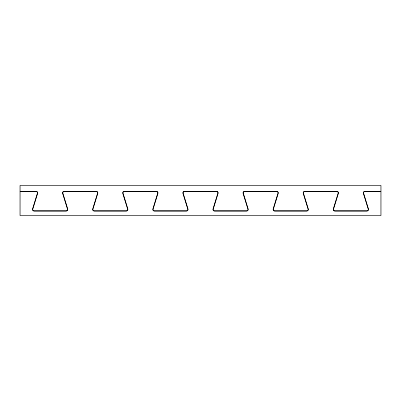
<?xml version="1.0" encoding="UTF-8"?>
<svg xmlns="http://www.w3.org/2000/svg" width="401" height="401" viewBox="0 0 401 401"><rect width="100%" height="100%" fill="white"/><g stroke="black" fill="none" stroke-linecap="round" stroke-linejoin="round"><path stroke-width="0.6" d="M37.423 193.327L32.606 208.981A1.579 1.579 0 0 0 34.115 211.026L66.135 211.026A1.579 1.579 0 0 0 67.644 208.981L62.827 193.327A1.429 1.429 0 0 1 64.19 191.477L96.21 191.477A1.429 1.429 0 0 1 97.573 193.327L92.756 208.981A1.579 1.579 0 0 0 94.265 211.026L126.285 211.026A1.579 1.579 0 0 0 127.794 208.981L122.977 193.327A1.429 1.429 0 0 1 124.34 191.477L156.36 191.477A1.429 1.429 0 0 1 157.723 193.327L152.906 208.981A1.579 1.579 0 0 0 154.415 211.026L186.435 211.026A1.579 1.579 0 0 0 187.944 208.981L183.127 193.327A1.429 1.429 0 0 1 184.49 191.477L216.51 191.477A1.429 1.429 0 0 1 217.873 193.327L213.056 208.981A1.579 1.579 0 0 0 214.565 211.026L246.585 211.026A1.579 1.579 0 0 0 248.094 208.981L243.277 193.327A1.429 1.429 0 0 1 244.64 191.477L276.66 191.477A1.429 1.429 0 0 1 278.023 193.327L273.206 208.981A1.579 1.579 0 0 0 274.715 211.026L306.735 211.026A1.579 1.579 0 0 0 308.244 208.981L303.427 193.327A1.429 1.429 0 0 1 304.79 191.477L336.81 191.477A1.429 1.429 0 0 1 338.173 193.327L333.356 208.981A1.579 1.579 0 0 0 334.865 211.026L366.885 211.026A1.579 1.579 0 0 0 368.394 208.981L363.577 193.327A1.429 1.429 0 0 1 364.94 191.477L380.95 191.477L380.95 215.537L20.05 215.537L20.05 191.477L36.06 191.477A1.429 1.429 0 0 1 37.423 193.327M37.569 193.372L32.752 209.026A1.429 1.429 0 0 0 34.115 210.876L66.135 210.876A1.429 1.429 0 0 0 67.498 209.026L62.681 193.372A1.579 1.579 0 0 1 64.19 191.327L96.21 191.327A1.579 1.579 0 0 1 97.719 193.372L92.902 209.026A1.429 1.429 0 0 0 94.265 210.876L126.285 210.876A1.429 1.429 0 0 0 127.648 209.026L122.831 193.372A1.579 1.579 0 0 1 124.34 191.327L156.36 191.327A1.579 1.579 0 0 1 157.869 193.372L153.052 209.026A1.429 1.429 0 0 0 154.415 210.876L186.435 210.876A1.429 1.429 0 0 0 187.798 209.026L182.981 193.372A1.579 1.579 0 0 1 184.49 191.327L216.51 191.327A1.579 1.579 0 0 1 218.019 193.372L213.202 209.026A1.429 1.429 0 0 0 214.565 210.876L246.585 210.876A1.429 1.429 0 0 0 247.948 209.026L243.131 193.372A1.579 1.579 0 0 1 244.64 191.327L276.66 191.327A1.579 1.579 0 0 1 278.169 193.372L273.352 209.026A1.429 1.429 0 0 0 274.715 210.876L306.735 210.876A1.429 1.429 0 0 0 308.098 209.026L303.281 193.372A1.579 1.579 0 0 1 304.79 191.327L336.81 191.327A1.579 1.579 0 0 1 338.319 193.372L333.502 209.026A1.429 1.429 0 0 0 334.865 210.876L366.885 210.876A1.429 1.429 0 0 0 368.248 209.026L363.431 193.372A1.579 1.579 0 0 1 364.94 191.327L380.95 191.327L380.95 185.462L20.05 185.462L20.05 191.327L36.06 191.327A1.579 1.579 0 0 1 37.569 193.372"/></g></svg>
